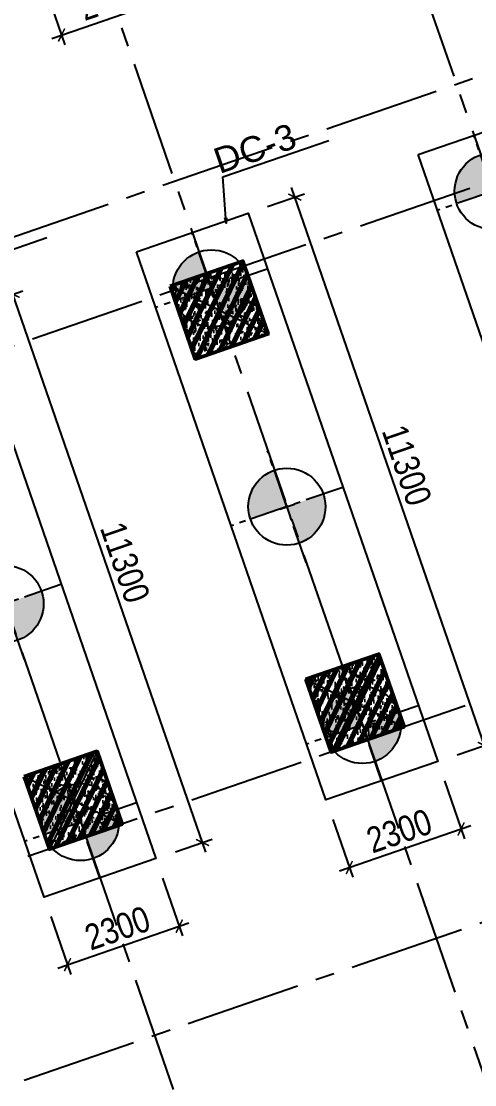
# Model space of a CAD drawing. Header units: millimetres. Extents: x -1534340 to 1713810, y -1348191 to 1114081.
# Drawn here: x 685360 to 694181, y -323149 to -302430 of the extents above; entities that cross this region are included whole.
import ezdxf
from ezdxf.xclip import XClip

# ---------------------------------------------------------------- set-up
doc = ezdxf.new("R2010")
doc.units = ezdxf.units.MM
doc.header["$LTSCALE"] = 100
doc.header["$XCLIPFRAME"] = 0
doc.header["$PDMODE"] = 32
doc.header["$PDSIZE"] = 2.5
for name, pattern in [('CENTER2', [1.125, 0.75, -0.125, 0.125, -0.125]), ('HIDDEN', [0.375, 0.25, -0.125]), ('Xref_ST_MBDV Cot vach 30.7.2022$0$DASHDOT', [1, 0.5, -0.25, 0, -0.25])]:
    doc.linetypes.add(name, pattern=pattern)
for name, color, linetype in [('ccu11-Manh', 8, 'Continuous'), ('ccu12-Hatch', 250, 'Continuous'), ('ccu12-Pile', 4, 'Continuous'), ('ccu12-Truc', 13, 'CENTER2'), ('KC2-DIM', 251, 'Continuous'), ('KCS_CENTER_POINT', 7, 'Continuous'), ('KCS_PILE', 8, 'HIDDEN'), ('Xref_ST_MBDV Cot vach 30.7.2022$0$Xref_ST_MBDV Cot vach 30.7.2022|Xref_ST_MBDV Cot vach 30.7.2022|Xref_ST_MBDV Cot vach 30.7.2022|Xref_ST_MBDV Cot vach 30.7.2022|A-WALL-PATT', 251, 'Continuous'), ('Xref_ST_MBDV Cot vach 30.7.2022$0$Xref_ST_MBDV Cot vach 30.7.2022|Xref_ST_MBDV Cot vach 30.7.2022|Xref_ST_MBDV Cot vach 30.7.2022|Xref_ST_MBDV Cot vach 30.7.2022|Site_plot line', 1, 'Xref_ST_MBDV Cot vach 30.7.2022$0$DASHDOT')]:
    doc.layers.add(name, color=color, linetype=linetype)
doc.layers.add('ccu12-Tencaukien', color=9, linetype='Continuous', lineweight=15)
doc.layers.add('KT-Net cot vach', color=6, linetype='Continuous', lineweight=50)
doc.styles.add('Arial', font='arial.ttf', dxfattribs={"width": 0.7})
doc.styles.add('Arial Narrow', font='ARIALN.TTF')
doc.dimstyles.new('ccu11-100x2', dxfattribs={"dimscale": 100, "dimtxt": 2.5, "dimasz": 1, "dimexe": 1, "dimexo": 2, "dimgap": 1, "dimtad": 1, "dimdec": 0, "dimlfac": 0.5, "dimrnd": 5, "dimdsep": 46, "dimtxsty": 'Arial', "dimblk": 'ARCHTICK', "dimcen": -1, "dimdle": 1, "dimclrd": 256, "dimclre": 256, "dimclrt": 31, "dimadec": 0, "dimazin": 2, "dimtfac": 0.1, "dimtdec": 0, "dimtmove": 0, "dimatfit": 1, "dimldrblk": 'ARCHTICK', "dimfxl": 1, "dimtvp": 0.8333333333333334, "dimtolj": 1, "dimtzin": 12, "dimarcsym": 0})
doc.dimstyles.new('CCU_1-300', dxfattribs={"dimscale": 200, "dimtxt": 2.5, "dimasz": 1, "dimexe": 1, "dimexo": 2, "dimgap": 0.5, "dimtad": 1, "dimdec": 0, "dimrnd": 5, "dimdsep": 46, "dimtxsty": 'Arial Narrow', "dimblk": 'ARCHTICK', "dimcen": -1, "dimdle": 1, "dimclrd": 256, "dimclre": 256, "dimclrt": 3, "dimadec": 0, "dimazin": 2, "dimtfac": 0.1, "dimtdec": 0, "dimtix": 1, "dimtmove": 2, "dimatfit": 1, "dimfxl": 1, "dimtvp": 0.8333333333333334, "dimtolj": 1, "dimtzin": 12, "dimarcsym": 0})

# ---------------------------------------------------------------- blocks, each defined once
blk = doc.blocks.new('Xref_ST_MBDV Cot vach 30.7.2022$0$Tuong Vay01-flat-1')
at = {"layer": 'Xref_ST_MBDV Cot vach 30.7.2022$0$Xref_ST_MBDV Cot vach 30.7.2022|Xref_ST_MBDV Cot vach 30.7.2022|Xref_ST_MBDV Cot vach 30.7.2022|Xref_ST_MBDV Cot vach 30.7.2022|A-WALL-PATT'}
h = blk.add_hatch(dxfattribs=at)
h.set_pattern_fill('ACET-2D-VATLIEU04', color=256, scale=50, pattern_type=2)
h.set_pattern_definition([(49.99999999999999, (-11139561.83942936, -1407213.44759845), (-225.902473859489, 189.5546824974008), [37.49999998626113, -412.4999998488724]), (355, (-11139561.83942936, -1407213.44759845), (32.12721218541265, 367.2157156157773), [29.99999999490911, -329.9999999440002]), (100.4514, (-11139531.95358936, -1407216.06226845), (-341.2315265778452, -62.9441868767608), [31.87009499667636, -350.57105596344]), (46.18420000000001, (-11139561.83942936, -1407113.44759845), (-319.1804974675179, 306.2520974436775), [56.24999996954708, -618.749999665018]), (96.6356, (-11139517.37105686, -1407120.34425195), (-516.9959221575409, -60.14402179722674), [47.80514400473094, -525.8565000520404]), (351.1842, (-11139561.83942936, -1407113.44759845), (84.74077420309186, 546.3954293043353), [45.00000000792112, -495.0000000871323]), (21, (-11139511.83942936, -1407138.44759845), (-105.6808218676597, 275.3079533968121), [37.49999999934682, -412.499999992815]), (326.0000000000001, (-11139511.83942936, -1407138.44759845), (206.1288045682013, 305.5985201385338), [30.00000001746614, -330.0000001921275]), (71.4514, (-11139486.96831286, -1407155.22340145), (-328.9637652803212, 110.3801005582791), [31.87009499870726, -350.5710559857798]), (37.50000000000001, (-11139561.83942936, -1407213.44759845), (-78.13452938385308, 101.8269011885859), [0, -325.9999998517854, 0, -334.9999998476936, 0, -331.2499998493985]), (7.499999999999999, (-11139561.83942936, -1407213.44759845), (-23.27934638224542, 176.8241910238285), [0, -191.0000000278261, 0, -318.5000000464012, 0, -126.2500000183929]), (327.5, (-11139673.33942936, -1407213.44759845), (71.94441751949489, 112.9301145330537), [0, -125.0000000614986, 0, -390.0000001918756, 0, -517.5000002546042]), (317.5, (-11139723.33942936, -1407213.44759845), (158.0205495897681, 172.4491691102739), [0, -162.4999999478019, 0, -258.9999999168043, 0, -367.4999998819521]), (45, (-11139561.83942936, -1407213.44759845), (-150.2601910028607, 150.2601910026278), []), (45, (-11139561.83942936, -1407152.19759845), (-150.2601910028607, 150.2601910026278), [])])
h.paths.add_polyline_path([(-82665.42454257607, -118500.0088302612), (-81837.41861176863, -121132.0343658989), (-80902.71611081436, -123728.0834242017), (-79862.87874617614, -126283.8385967175), (-78719.63840653747, -128795.0430432414), (-77474.89874527603, -131257.5152608277), (-76130.7324262727, -133667.1548922951), (-74689.37767251953, -136019.9495540815), (-73153.2345392555, -138311.981517314), (-71524.86091735773, -140539.4342316107), (-69806.96827445179, -142698.5986796832), (-68002.4171395041, -144785.8795539467), (-66114.21234000102, -146797.8012427511), (-64145.497998368, -148731.0136179249), (-62099.55229647644, -150582.2976132843), (-59979.78201714717, -152348.5705846979), (-57789.71687134914, -154026.8914431464), (-55533.00362077914, -155614.4655520306), (-53213.40000534989, -157108.6493807235), (-50834.76848621853, -158506.954906286), (-48401.06981415115, -159807.0537564463), (-45916.35643433966, -161006.7810866404), (-43384.76573854871, -162104.1391847725), (-40810.51317570359, -163097.3007977149), (-38197.88523275405, -163984.6121738681), (-35551.23229684308, -164764.5958169776), (-32874.96141154505, -165435.9529462866), (-30173.5289383363, -165997.5656592443), (-27451.44813587703, -166448.4963081502), (-24701.85157574899, -166789.3238736566), (-4396.734290909022, -168938.2567786218), (36420.01678077132, -167648.2249503911), (41836.4863632936, -160718.6374020646), (12445.38596707024, -24367.66042796941), (8472.910947457654, -9248.974452903174), (-4718.707271176856, -5521.400683149928), (-10557.45827306993, -9946.818014640827), (-34021.18647153303, -27848.24941525888), (-39776.65152562223, -32008.57135346811), (-41248.85870469548, -35293.77142358455), (-45787.31564925052, -38574.38242801698), (-49368.4870454669, -38942.00303377653), (-57644.18705056235, -44924.06981060421), (-59844.65461433306, -46601.45355761005), (-61968.93197572604, -48362.30333496258), (-64019.60134904832, -50208.3517090485), (-65993.2459566202, -52136.53199238679), (-67886.59205765836, -54143.61763671576), (-69696.47008413821, -56226.27801198442), (-71419.8706161473, -58381.05012253253), (-73053.93764149398, -60604.33085121214), (-74595.93274202198, -62892.42844269238), (-76043.29574720934, -65241.53179885377), (-77393.615911806, -67647.72832025355), (-78644.64476583898, -70107.01135663176), (-79794.29917307012, -72615.28586126259), (-80840.66479975358, -75168.37520986283), (-81781.99930225872, -77762.02815519366), (-82616.73522835784, -80391.9259061541), (-83343.48262714595, -83053.68931881292), (-83961.03136360087, -85742.88618860021), (-84468.3531336058, -88455.03863057657), (-84864.60300002433, -91185.62932156771), (-85149.1148865223, -93930.11565387133), (-85321.41487544402, -96683.60341540864), (-85381.30445068702, -99529.50948559865), (-85328.50406530127, -102200.8374458619), (-85163.21024433896, -104955.3926120612), (-84885.69993967563, -107700.5945179402), (-84496.42936686985, -110432.1923394061), (-83996.04728951491, -113145.6335586284), (-83385.3738030456, -115836.3975027683)], flags=16)
h.paths.add_polyline_path([(-83625.45879450254, -118780.6341908188), (-82785.20518665202, -121451.592054751), (-81836.67593448795, -124086.0436255364), (-80781.45706173405, -126679.6041032514), (-79621.30565389246, -129227.9548506811), (-78358.15352366865, -131726.8525110248), (-76994.10399421491, -134172.1360737709), (-75531.42839684151, -136559.7338032422), (-73972.56228888594, -138885.6700187323), (-72320.10139823705, -141146.0717144171), (-70576.79730102606, -143337.1750085717), (-68745.55283991061, -145455.3314108832), (-66829.41729043424, -147497.0138977058), (-64831.58128353581, -149458.8227850739), (-62755.37149274349, -151337.4913895966), (-60604.24509477988, -153129.8914679771), (-58381.7840128839, -154833.0384259534), (-56091.68895242736, -156444.0962880657), (-53737.77323871478, -157960.3824199464), (-51323.95646727085, -159379.3719952791), (-48854.25797718205, -160698.7021999834), (-46332.79015832208, -161916.1761666269), (-43763.75160367042, -163029.7666325136), (-41151.42011806555, -164037.6193153583), (-38500.14559506811, -164938.0560009221), (-35814.34277378954, -165729.5773374715), (-33098.48388773762, -166410.8653324069), (-30357.09121792205, -166980.7855469028), (-27594.72956264392, -167438.3889849058), (-24815.98988816142, -167782.8289991841), (-4433.735052675009, -169939.9255319908), (36919.56229590811, -168632.9359166666), (42912.68845487945, -160965.5998827359), (13418.22973546013, -24135.12373521132), (9294.838300889242, -8442.070929647249), (-4925.935208282433, -4423.687328800617), (-11162.76267831214, -9150.82235655561), (-34617.47974592447, -27045.37879939191), (-40579.63196872547, -31355.10398377781), (-42051.83914779872, -34640.30405389448), (-46155.98199344426, -37606.97231750819), (-49737.15338966064, -37974.59292326774), (-58240.31235744618, -44121.0777798905), (-60467.11885703541, -45818.53930653841), (-62622.81900685839, -47605.43596977205), (-64703.8232677374, -49478.79233927629), (-66706.66158131324, -51435.49383058609), (-68628.013630962, -53472.26783320424), (-70464.66541309468, -55585.73726807744), (-72213.55809716694, -57772.38228180911), (-73871.79587351345, -60028.54927773564), (-75436.60120790266, -62350.49395546387), (-76905.37393212318, -64734.34577669739), (-78275.66833624989, -67176.13529814105), (-79545.20269040763, -69671.7966022063), (-80711.86304414831, -72217.17406733404), (-81773.70674647763, -74808.02928769216), (-82728.96568063274, -77440.04813065287), (-83576.04920824617, -80108.84792049509), (-84313.5468179807, -82809.98473610263), (-84940.23047422245, -85538.9608107484), (-85455.05666192248, -88291.23202148662), (-85857.16812421381, -91062.21545574092), (-86145.88844638877, -93847.29761108034), (-86320.75738810934, -96641.83923533), (-86381.51240370423, -99528.87035845965), (-86327.91179009154, -102240.684236032), (-86160.19218073785, -105035.6641918905), (-85878.57688103244, -107821.473743778), (-85483.548480995, -110593.4755141111), (-84975.76463904232, -113347.0545681345), (-84356.0573821161, -116077.6233250971)])
at = {"layer": 'Xref_ST_MBDV Cot vach 30.7.2022$0$Xref_ST_MBDV Cot vach 30.7.2022|Xref_ST_MBDV Cot vach 30.7.2022|Xref_ST_MBDV Cot vach 30.7.2022|Xref_ST_MBDV Cot vach 30.7.2022|Site_plot line', "ltscale": 5000}
blk.add_arc((-17764.15298610739, -99528.87035845988), 69167.3594175971, 126.1463596527413, 263.7926961611879, dxfattribs=at)
blk = doc.blocks.new('Grid-ST-flat-3')
at = {"layer": 'ccu12-Truc', "ltscale": 30}
for p, q in [((324450.2562037199, -45484.46361355274), (343539.5479429879, -100775.9775917197)), ((318967.803845129, -47377.27003148972), (338057.0955847397, -102668.7840106485)), ((313485.3514865385, -49270.07644942671), (332574.6432264913, -104561.5904295773)), ((348389.8671523775, -54057.70604856691), (307655.7401533651, -68121.08717252291)), ((349042.5590209737, -55948.20686175593), (308308.4320219612, -70011.58798571193)), ((377595.9390357225, -60477.92775269796), (312746.7367284151, -82866.99351539748)), ((352142.8453968058, -64928.08572440385), (311408.7183977929, -78991.46684835991))]:
    blk.add_line(p, q, dxfattribs=at)
blk = doc.blocks.new('D1500.')
at = {"layer": 'ccu12-Hatch', "ltscale": 0.5}
h = blk.add_hatch(color=256, dxfattribs=at)
h.dxf.hatch_style = 1
h.paths.add_polyline_path([(750, 0, 0.414213562373095), (0, 750), (0, 0)])
h.paths.add_polyline_path([(0, 0), (-750, 0, 0.414213562373095), (0, -750)])
at = {"layer": 'ccu12-Pile', "color": 13, "linetype": 'CENTER2', "ltscale": 10}
for p, q in [((0, 1150), (0, -1150)), ((1150, 0), (-1150, 0))]:
    blk.add_line(p, q, dxfattribs=at)
at = {"layer": 'ccu12-Pile', "ltscale": 0.5}
blk.add_circle((0, 0), 750, dxfattribs=at)
blk = doc.blocks.new('D1500')
at = {"layer": 'ccu12-Pile', "rotation": 270}
blk.add_blockref('D1500.', (-4.256744291633368, 0.01587060443125665), dxfattribs=at)
blk = doc.blocks.new('DC-3-2-1500')
at = {"elevation": -0.001871341296829975}
blk.add_lwpolyline([(-1150, 5649.999999999971), (1149.999999999884, 5649.999999999942), (1149.999999999884, -5650.000000000058), (-1150, -5650.000000000029)], close=True, dxfattribs=at)
at = {"layer": 'KCS_CENTER_POINT'}
for p, q in [((0, -150.0000000001164, -0.001871341296829975), (0, 149.9999999999709, -0.001871341296829975)), ((-150.0000000001164, -5.820766091346741e-11, -0.001871341296829975), (150, -2.91038304567337e-11, -0.001871341296829975))]:
    blk.add_line(p, q, dxfattribs=at)
at = {"layer": 'KCS_PILE'}
for p in [(-1.164153218269348e-10, 4499.999999999942, -0.001871341296829975), (0, 0, -0.001871341296829975), (0, -4500.000000000087, -0.001871341296829975)]:
    blk.add_blockref('D1500', p, dxfattribs=at)
blk = doc.blocks.new('*U151')
h = blk.add_hatch()
h.set_pattern_fill('VATLIEU04', color=250, scale=40, style=0, pattern_type=2)
h.set_pattern_definition([(49.99999999999999, (550, -550), (286.9040730403014, -25.10085399303804), [30, -330]), (355, (550, -550), (-55.50053344520001, 300.8768534800047), [24, -264]), (100.4514, (573.908672, -552.091736), (231.4037526856086, 275.7758168243814), [25.496076, -280.4568448]), (46.18420000000001, (550, -470), (426.8964194502578, -66.20760573160723), [45, -495]), (96.6356, (585.574698, -475.5173228), (373.8650822194813, 389.6471483601767), [38.2441152, -420.6852]), (351.1842, (550, -470), (373.8647780534509, 389.6474403701299), [36, -396]), (21, (590, -490), (238.7628208473847, -161.0475562661355), [30, -330]), (326.0000000000001, (590, -490), (97.32613276863269, 290.0600180187412), [24, -264]), (71.4514, (609.8968932, -503.4206424), (336.089051432596, 129.012198683981), [25.496076, -280.4568448]), (37.50000000000001, (550, -550), (4.863942126916267, 133.1575415325246), [0, -260.8, 0, -268, 0, -265]), (7.499999999999999, (550, -550), (105.2278149768594, 157.7646847529441), [0, -152.8, 0, -254.8, 0, -101]), (327.5, (460.8, -550), (213.5289744689636, -9.021948693751902), [0, -100, 0, -312, 0, -414]), (317.5, (420.8, -550), (233.2744677369545, 40.04199293292709), [0, -130, 0, -207.2, 0, -294]), (45, (550, -550), (-120.2081528017131, 120.2081528017131), []), (45, (550, -501), (-120.2081528017131, 120.2081528017131), [])])
h.paths.add_polyline_path([(-475, 475), (1025, 475), (1025, -1025), (-475, -1025)])
at = {"color": 6, "ltscale": 0.25}
blk.add_lwpolyline([(-475, 475), (1025, 475), (1025, -1025), (-475, -1025)], close=True, dxfattribs=at)
at = {"layer": 'Defpoints', "linetype": 'ByBlock', "ltscale": 30}
for p, q in [((1025, 475), (-475, -1025)), ((-475, 475), (1025, -1025))]:
    blk.add_line(p, q, dxfattribs=at)
blk = doc.blocks.new('MBDV-B1-T1-PN')
at = {"layer": 'KT-Net cot vach', "rotation": 19.04713795399666}
for p in [(15714.6191477098, -7137.365310385358), (18358.02121345303, -14793.89360237541), (12875.56885498972, -16686.700020271)]:
    blk.add_blockref('*U151', p, dxfattribs=at)
blk = doc.blocks.new('_ARCHTICK')
at = {"color": 0, "linetype": 'ByBlock', "const_width": 0.15}
blk.add_lwpolyline([(-0.5, -0.5), (0.5, 0.5)], dxfattribs=at)
blk = doc.blocks.new('*D763')
at = {"layer": 'Defpoints', "color": 0, "transparency": 16777216}
for p in [(687929.9442204359, -300828.6549747013), (685755.8682851425, -301579.2506232225), (688316.2454287657, -301947.5638870134)]:
    blk.add_point(p, dxfattribs=at)
at = {"layer": 'KC2-DIM', "lineweight": -2, "transparency": 16777216}
for p, q in [((688060.48259411, -301206.7551373547), (688381.5146156027, -302136.6139683401)), ((685886.4066588166, -301957.3507858759), (686207.4386803455, -302887.2096169662)), ((685953.1194121818, -302763.4287224766), (688505.2955100923, -301882.2947001763))]:
    blk.add_line(p, q, dxfattribs=at)
at = {"layer": 'KC2-DIM', "lineweight": -2, "transparency": 16777216, "xscale": 200, "yscale": 200, "zscale": 200}
for p, rotation in [((688316.2454287657, -301947.5638870134), 19.04713795679511), ((686142.1694935085, -302698.1595356395), 199.0471379567951)]:
    blk.add_blockref('_ARCHTICK', p, dxfattribs=dict(at, rotation=rotation))
at = {"layer": 'KC2-DIM', "color": 3, "transparency": 16777216, "insert": (687113.2611583946, -301987.0270085331), "char_height": 500, "attachment_point": 5, "rotation": 19.04713795679511, "style": 'Arial Narrow'}
blk.add_mtext('\\A1;2300', dxfattribs=at)
blk = doc.blocks.new('*D797')
at = {"layer": 'Defpoints', "color": 0, "transparency": 16777216}
for p in [(687979.0554488702, -318743.4557884), (685804.979513577, -319494.0514369208), (688433.3616697686, -320059.3390126845)]:
    blk.add_point(p, dxfattribs=at)
at = {"layer": 'KC2-DIM', "lineweight": -2, "transparency": 16777216}
for p, q in [((688109.593822526, -319121.5559510598), (688498.6308565965, -320248.3890940143)), ((685935.5178872327, -319872.1515995805), (686324.5549213033, -320998.984742535)), ((686070.2356531455, -320875.2038480331), (688622.4117510985, -319994.0698258566))]:
    blk.add_line(p, q, dxfattribs=at)
at = {"layer": 'KC2-DIM', "lineweight": -2, "transparency": 16777216, "xscale": 200, "yscale": 200, "zscale": 200}
for p, rotation in [((688433.3616697686, -320059.3390126845), 19.04713795401895), ((686259.2857344754, -320809.9346612052), 199.047137954019)]:
    blk.add_blockref('_ARCHTICK', p, dxfattribs=dict(at, rotation=rotation))
at = {"layer": 'KC2-DIM', "color": 3, "transparency": 16777216, "insert": (687230.3773993958, -320098.8021341459), "char_height": 500, "attachment_point": 5, "rotation": 19.047137954018957, "style": 'Arial Narrow'}
blk.add_mtext('\\A1;2300', dxfattribs=at)
blk = doc.blocks.new('*D798')
at = {"layer": 'Defpoints', "color": 0, "transparency": 16777216}
for p in [(685198.4414880512, -307748.9533090891), (684291.3463930943, -308062.1261932631), (687979.0554488699, -318743.4557884)]:
    blk.add_point(p, dxfattribs=at)
at = {"layer": 'KC2-DIM', "lineweight": -2, "transparency": 16777216}
for p, q in [((688951.4197306549, -318619.3329855559), (685133.1723012234, -307559.9032277592)), ((684669.4465557539, -307931.5878196073), (685387.4915693811, -307683.6841222611)), ((688357.1556115297, -318612.9174147442), (689075.2006251568, -318365.013717398))]:
    blk.add_line(p, q, dxfattribs=at)
at = {"layer": 'KC2-DIM', "lineweight": -2, "transparency": 16777216, "xscale": 200, "yscale": 200, "zscale": 200}
for p, rotation in [((685198.4414880512, -307748.9533090891), 109.0471379540189), ((688886.150543827, -318430.282904226), 289.0471379540189)]:
    blk.add_blockref('_ARCHTICK', p, dxfattribs=dict(at, rotation=rotation))
at = {"layer": 'KC2-DIM', "color": 3, "transparency": 16777216, "insert": (687378.1307187381, -312973.6718039314), "char_height": 500, "attachment_point": 5, "rotation": 289.0471379540189, "style": 'Arial Narrow'}
blk.add_mtext('\\A1;11300', dxfattribs=at)
blk = doc.blocks.new('*D799')
at = {"layer": 'Defpoints', "color": 0, "transparency": 16777216}
for p in [(693461.5078074359, -316850.6493703912), (691287.4318721427, -317601.2450189119), (693915.8140283343, -318166.5325946755)]:
    blk.add_point(p, dxfattribs=at)
at = {"layer": 'KC2-DIM', "lineweight": -2, "transparency": 16777216}
for p, q in [((693592.0461810917, -317228.7495330509), (693981.0832151622, -318355.5826760054)), ((691417.9702457985, -317979.3451815716), (691807.0072798689, -319106.1783245261)), ((691552.6880117112, -318982.3974300241), (694104.8641096642, -318101.2634078476))]:
    blk.add_line(p, q, dxfattribs=at)
at = {"layer": 'KC2-DIM', "lineweight": -2, "transparency": 16777216, "xscale": 200, "yscale": 200, "zscale": 200}
for p, rotation in [((693915.8140283343, -318166.5325946755), 19.04713795401895), ((691741.7380930411, -318917.1282431962), 199.047137954019)]:
    blk.add_blockref('_ARCHTICK', p, dxfattribs=dict(at, rotation=rotation))
at = {"layer": 'KC2-DIM', "color": 3, "transparency": 16777216, "insert": (692712.8297579617, -318205.9957161369), "char_height": 500, "attachment_point": 5, "rotation": 19.047137954018957, "style": 'Arial Narrow'}
blk.add_mtext('\\A1;2300', dxfattribs=at)
blk = doc.blocks.new('*D800')
at = {"layer": 'Defpoints', "color": 0, "transparency": 16777216}
for p in [(690680.8938466164, -305856.1468910804), (689773.7987516602, -306169.3197752541), (693461.5078074357, -316850.6493703913)]:
    blk.add_point(p, dxfattribs=at)
at = {"layer": 'KC2-DIM', "lineweight": -2, "transparency": 16777216}
for p, q in [((690151.8989143198, -306038.7814015984), (690869.9439279462, -305790.8777042525)), ((694433.87208922, -316726.5265675473), (690615.6246597884, -305667.0968097505)), ((693839.6079700955, -316720.1109967355), (694557.6529837219, -316472.2072993895))]:
    blk.add_line(p, q, dxfattribs=at)
at = {"layer": 'KC2-DIM', "lineweight": -2, "transparency": 16777216, "xscale": 200, "yscale": 200, "zscale": 200}
for p, rotation in [((690680.8938466164, -305856.1468910804), 109.0471379540189), ((694368.6029023922, -316537.4764862174), 289.0471379540189)]:
    blk.add_blockref('_ARCHTICK', p, dxfattribs=dict(at, rotation=rotation))
at = {"layer": 'KC2-DIM', "color": 3, "transparency": 16777216, "insert": (692860.5830773033, -311080.8653859228), "char_height": 500, "attachment_point": 5, "rotation": 289.0471379540189, "style": 'Arial Narrow'}
blk.add_mtext('\\A1;11300', dxfattribs=at)
blk = doc.blocks.new('MBDV-COC-PN')
at = {"layer": 'KCS_PILE', "rotation": 19.04713795401927}
for p in [(21399.90499270882, -4989.395382087387, -0.001871341296829865), (15917.45263491489, -6882.201801889285, -0.001871341296829865), (17386.00933854247, -11135.82863181102, -0.001871341296829865), (11903.55697997671, -13028.63504981989, -0.001871341296829865), (18854.56604217004, -15389.45546173287, -0.001871341296829865), (13372.11368360429, -17282.26187974174, -0.001871341296829865)]:
    blk.add_blockref('D1500', p, dxfattribs=at)

msp = doc.modelspace()

# ---------------------------------------------------------------- block references
ref = msp.add_blockref('Xref_ST_MBDV Cot vach 30.7.2022$0$Tuong Vay01-flat-1', (742513.5964638155, -173724.8057649822))
XClip(ref).set_block_clipping_path([(-91541.67363452361, -190955.66829734467), (52438.32550173579, -76158.0499385341)])
msp.add_blockref('Grid-ST-flat-3', (364182.0231381474, -243129.7985158589))
at = {"rotation": 19.04713795401927}
for p in [(696013.0676696952, -309992.4759772812), (690530.6153119013, -311885.282397083), (685048.1629533356, -313778.0888150919)]:
    msp.add_blockref('DC-3-2-1500', p, dxfattribs=at)
at = {"layer": 'ccu11-Manh'}
msp.add_blockref('MBDV-B1-T1-PN', (673144.6059733587, -300749.453765272), dxfattribs=at)
at = {"layer": 'KC2-DIM'}
msp.add_blockref('MBDV-COC-PN', (673144.6059733587, -300749.453765272), dxfattribs=at)

# ---------------------------------------------------------------- texts
at = {"layer": 'ccu12-Tencaukien', "color": 31, "style": 'Arial'}
msp.add_text('DC-3', height=499.9999999999999, rotation=19.04713795678504, dxfattribs=at).set_placement((689215.7821415297, -305407.8078558353))

# ---------------------------------------------------------------- dimensions: what is measured, and where the dimension line sits
at = {"layer": 'KC2-DIM'}
dim = msp.add_linear_dim(base=(688316.2454287657, -301947.5638870134), p1=(685755.8682851426, -301579.2506232225), p2=(687929.9442204358, -300828.6549747014), angle=19.04713795679512, dimstyle='CCU_1-300', dxfattribs=at)
dim.commit()
dim.dimension.update_dxf_attribs({"geometry": '*D763', "text_midpoint": (687113.2611583946, -301987.0270085331)})
for p1, p2, distance, picture, middle in [((693461.5078074359, -316850.6493703912), (689773.7987516602, -306169.3197752542), -959.6347048097763, '*D800', (692860.5830773033, -311080.8653859228)), ((687979.0554488702, -318743.4557884001), (684291.3463930944, -308062.1261932631), -959.634704810403, '*D798', (687378.1307187381, -312973.6718039314)), ((691287.4318721427, -317601.2450189119), (693461.5078074359, -316850.6493703912), -1392.1001409021458, '*D799', (692712.8297579617, -318205.9957161369)), ((685804.979513577, -319494.0514369208), (687979.0554488702, -318743.4557884001), -1392.1001409022554, '*D797', (687230.3773993958, -320098.8021341459))]:
    dim = msp.add_aligned_dim(p1=p1, p2=p2, distance=distance, dimstyle='CCU_1-300', dxfattribs=at)
    dim.commit()
    dim.dimension.update_dxf_attribs({"geometry": picture, "text_midpoint": middle})

# ---------------------------------------------------------------- leaders
for points in [[(689345.9124134975, -306360.9243389862), (689278.4297612268, -305461.5648115114), (691340.2092713092, -304749.7392936654)], [(683863.4600549317, -308253.730756995), (683795.977402661, -307354.3712295203), (685857.7569127434, -306642.5457116743)]]:
    msp.add_leader(points, dimstyle='ccu11-100x2', override={"dimgap": 1, "dimtad": 0, "dimldrblk": 'Open'}, dxfattribs=at)

doc.saveas('drawing.dxf')
